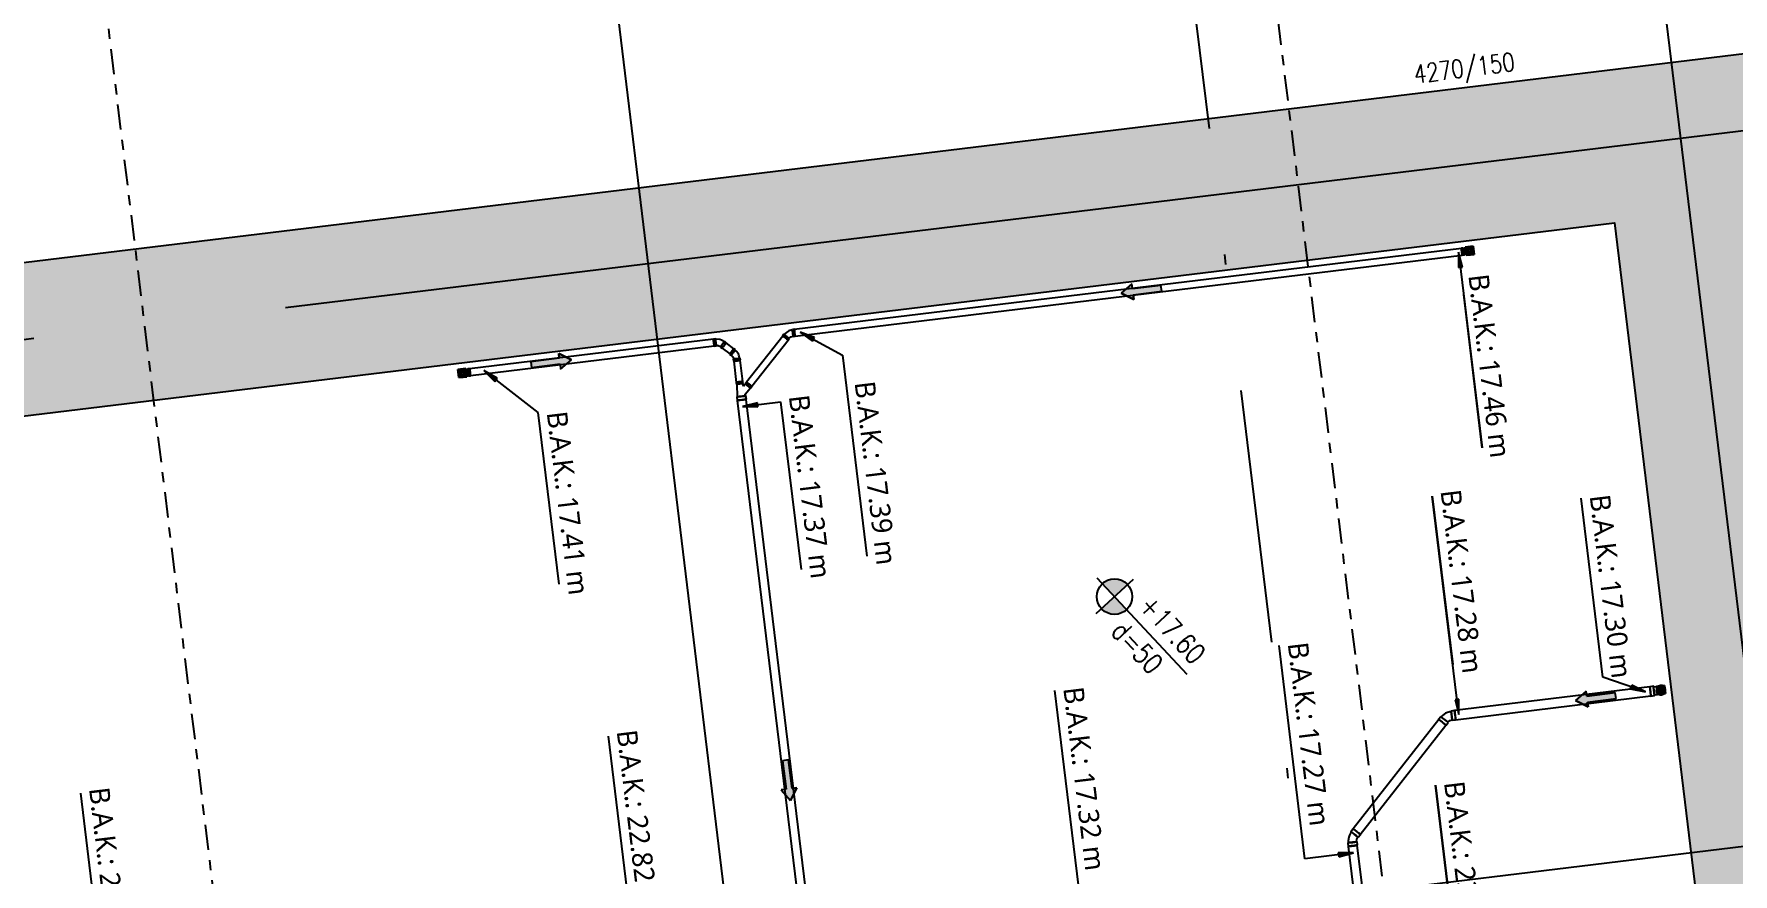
# Model space of a CAD drawing. Header units: millimetres. Extents: x 400382 to 401500, y 4543975 to 4544133.
# Drawn here: x 400460.25 to 400476.99, y 4544091.8 to 4544100.08 of the extents above; entities that cross this region are included whole.
import ezdxf
from ezdxf.enums import TextEntityAlignment as Align

# ---------------------------------------------------------------- set-up
doc = ezdxf.new("R2010")
doc.units = ezdxf.units.MM
for name, pattern in [('AKS', [3, 2.5, -0.25, 0, -0.25]), ('CENTER', [2, 1.25, -0.25, 0.25, -0.25]), ('CONTINU', [0]), ('DASHDOT2', [0.5, 0.25, -0.125, 0, -0.125])]:
    doc.linetypes.add(name, pattern=pattern)
for name, color, linetype in [('aks prota', 2, 'AKS'), ('kolon tarama prota', 252, 'Continuous'), ('lperde prota', 4, 'Continuous'), ('merdiven prota', 2, 'Continuous'), ('perde prota', 1, 'Continuous'), ('PRT-AL-TUNEL_EKSENI', 14, 'DASHDOT2'), ('skesit prota', 7, 'Continuous'), ('st-s_level (kot)', 6, 'Continuous'), ('st-s_levelmark (kot işareti)', 4, 'Continuous'), ('TARAMA', 8, 'Continuous')]:
    doc.layers.add(name, color=color, linetype=linetype)
doc.styles.add('OLCU', font='romanstw.shx')
doc.styles.add('Segoe UI Light_1', font='', dxfattribs={"height": 200})
doc.styles.add('tkolon', font='romanstw.shx')
doc.styles.get('Segoe UI Light_1').set_extended_font_data('Segoe UI Light')

# ---------------------------------------------------------------- blocks, each defined once
blk = doc.blocks.new('Flow Direction - Flow Direction _25mm_-1035271-_17_70 m  ARA KAT')
at = {"layer": 'TARAMA'}
blk.add_hatch(color=256, dxfattribs=at).paths.add_polyline_path([(0, 0), (-117, -78), (-117, -30), (-400, -30), (-400, 30), (-117, 30), (-117, 78)], flags=0)
for p, q in [((-117, 30), (-400, 30)), ((-400, 30), (-400, -30)), ((-117, 30), (-400, 30)), ((-400, 30), (-400, -30)), ((0, 0), (-117, 78)), ((-117, 78), (-117, 30)), ((-117, 78), (0, 0)), ((-117, 30), (-117, 78)), ((-117, -78), (0, 0)), ((-117, -78), (0, 0)), ((-400, -30), (-117, -30)), ((-117, -30), (-400, -30)), ((-117, -30), (-117, -78)), ((-117, -30), (-117, -78))]:
    blk.add_line(p, q, dxfattribs=at)
blk = doc.blocks.new('17.60 mekanik')
at = {"layer": 'kolon tarama prota'}
for points in [[(136192.6, 67128.9), (136203.5, 67118.5), (136205.9, 67121.7)], [(136635.3, 66968.5), (136621.2, 66963.2), (136623, 66959.7)], [(136526.5, 66818.7), (136515.5, 66829.1), (136513.2, 66825.9)], [(136555.6, 66650), (136545.2, 66639), (136548.4, 66636.7)], [(135808.4, 66600.2), (135823.3, 66603), (135822, 66606.8)], [(135823.5, 66508.6), (135833.9, 66519.6), (135830.7, 66521.9)], [(135623.9, 66346.2), (135639, 66346.6), (135638.4, 66350.5)]]:
    blk.add_hatch(color=256, dxfattribs=at).paths.add_polyline_path(points, flags=0)
for p, q in [((136198.1, 67143.3), (136193.4, 67136.9)), ((136193.4, 67136.9), (136198.1, 67143.3)), ((136195.7, 67139.5), (136196.2, 67139.2)), ((136196.2, 67139.2), (136195.7, 67139.5)), ((136195.7, 67139.5), (136195.7, 67139.5)), ((136196.2, 67139.2), (136196.2, 67139.2)), ((136196.7, 67140), (136196.3, 67140.3)), ((136196.3, 67140.3), (136196.7, 67140)), ((136196.3, 67140.3), (136196.3, 67140.3)), ((136196.7, 67140), (136196.7, 67140)), ((136197.7, 67139.3), (136197.3, 67139.6)), ((136197.3, 67139.6), (136197.7, 67139.3)), ((136197.3, 67139.6), (136197.3, 67139.6)), ((136197.7, 67139.3), (136197.7, 67139.3)), ((136204.6, 67138.6), (136198.1, 67143.3)), ((136198.1, 67143.3), (136204.6, 67138.6)), ((136198.1, 67143.3), (136198.1, 67143.3)), ((136198.8, 67138.5), (136198.3, 67138.9)), ((136198.3, 67138.9), (136198.8, 67138.5)), ((136198.3, 67138.9), (136198.3, 67138.9)), ((136199.3, 67139.1), (136199, 67138.6)), ((136199, 67138.6), (136199.3, 67139.1)), ((136199.3, 67139.1), (136199.3, 67139.1)), ((136200.1, 67140.1), (136199.7, 67139.6)), ((136199.7, 67139.6), (136200.1, 67140.1)), ((136199.7, 67139.6), (136199.7, 67139.6)), ((136200.1, 67140.1), (136200.1, 67140.1)), ((136200.8, 67141), (136200.5, 67140.6)), ((136200.5, 67140.6), (136200.8, 67141)), ((136200.5, 67140.6), (136200.5, 67140.6)), ((136200.5, 67139), (136200.9, 67139.5)), ((136200.9, 67139.5), (136200.5, 67139)), ((136200.5, 67139), (136200.5, 67139)), ((136200.8, 67141), (136200.8, 67141)), ((136200.9, 67139.5), (136200.9, 67139.5)), ((136201.3, 67140), (136201.6, 67140.5)), ((136201.6, 67140.5), (136201.3, 67140)), ((136201.3, 67140), (136201.3, 67140)), ((136201.6, 67140.5), (136201.6, 67140.5)), ((136191.8, 67133.4), (135802.5, 66597.7)), ((135807.9, 66593.8), (136197.1, 67129.5)), ((136192.8, 67135), (136191.7, 67133.5)), ((136192.6, 67128.9), (136203.5, 67118.5)), ((136205.9, 67121.7), (136192.6, 67128.9)), ((136192.6, 67128.9), (136349.6, 67014.8)), ((136193.4, 67136.9), (136199.9, 67132.2)), ((136199.9, 67132.2), (136193.4, 67136.9)), ((136193.4, 67136.9), (136193.4, 67136.9)), ((136196.7, 67135.5), (136196.4, 67135.1)), ((136196.4, 67135.1), (136196.7, 67135.5)), ((136196.4, 67135.1), (136196.4, 67135.1)), ((136196.7, 67138.8), (136197.1, 67138.5)), ((136197.1, 67138.5), (136196.7, 67138.8)), ((136196.7, 67138.8), (136196.7, 67138.8)), ((136196.7, 67135.5), (136196.7, 67135.5)), ((136197.1, 67138.5), (136197.1, 67138.5)), ((136197.5, 67136.5), (136197.1, 67136)), ((136197.1, 67136), (136197.5, 67136.5)), ((136197.1, 67136), (136197.1, 67136)), ((136197.2, 67134.5), (136197.6, 67134.9)), ((136197.6, 67134.9), (136197.2, 67134.5)), ((136197.2, 67134.5), (136197.2, 67134.5)), ((136197.2, 67129.4), (136198.3, 67131)), ((136197.5, 67136.5), (136197.5, 67136.5)), ((136197.6, 67134.9), (136197.6, 67134.9)), ((136197.7, 67138.1), (136198.2, 67137.7)), ((136198.2, 67137.7), (136197.7, 67138.1)), ((136197.7, 67138.1), (136197.7, 67138.1)), ((136198.2, 67137.5), (136197.9, 67137.1)), ((136197.9, 67137.1), (136198.2, 67137.5)), ((136197.9, 67137.1), (136197.9, 67137.1)), ((136198, 67135.5), (136198.3, 67135.9)), ((136198.3, 67135.9), (136198, 67135.5)), ((136198, 67135.5), (136198, 67135.5)), ((136198.2, 67137.7), (136198.2, 67137.7)), ((136198.2, 67137.5), (136198.2, 67137.5)), ((136198.3, 67135.9), (136198.3, 67135.9)), ((136198.7, 67136.5), (136199, 67137)), ((136199, 67137), (136198.7, 67136.5)), ((136198.7, 67136.5), (136198.7, 67136.5)), ((136198.8, 67138.5), (136198.8, 67138.5)), ((136199, 67138.6), (136199, 67138.6)), ((136199, 67137), (136199, 67137)), ((136199.2, 67137), (136199.7, 67136.6)), ((136199.7, 67136.6), (136199.2, 67137)), ((136199.2, 67137), (136199.2, 67137)), ((136199.7, 67136.6), (136199.7, 67136.6)), ((136199.8, 67138), (136200.1, 67138.5)), ((136200.1, 67138.5), (136199.8, 67138)), ((136199.8, 67138), (136199.8, 67138)), ((136200.3, 67137.4), (136199.8, 67137.8)), ((136199.8, 67137.8), (136200.3, 67137.4)), ((136199.8, 67137.8), (136199.8, 67137.8)), ((136199.9, 67132.2), (136204.6, 67138.6)), ((136204.6, 67138.6), (136199.9, 67132.2)), ((136199.9, 67132.2), (136199.9, 67132.2)), ((136200.1, 67138.5), (136200.1, 67138.5)), ((136200.3, 67137.4), (136200.3, 67137.4)), ((136200.3, 67136.2), (136200.7, 67135.9)), ((136200.7, 67135.9), (136200.3, 67136.2)), ((136200.3, 67136.2), (136200.3, 67136.2)), ((136200.7, 67135.9), (136200.7, 67135.9)), ((136201.3, 67136.7), (136200.9, 67137)), ((136200.9, 67137), (136201.3, 67136.7)), ((136200.9, 67137), (136200.9, 67137)), ((136201.3, 67136.7), (136201.3, 67136.7)), ((136201.3, 67135.5), (136201.7, 67135.2)), ((136201.7, 67135.2), (136201.3, 67135.5)), ((136201.3, 67135.5), (136201.3, 67135.5)), ((136201.7, 67135.2), (136201.7, 67135.2)), ((136202.3, 67136), (136201.9, 67136.3)), ((136201.9, 67136.3), (136202.3, 67136)), ((136201.9, 67136.3), (136201.9, 67136.3)), ((136202.3, 67136), (136202.3, 67136)), ((136204.6, 67138.6), (136204.6, 67138.6)), ((136203.5, 67118.5), (136205.9, 67121.7)), ((136349.6, 67014.8), (136226.6, 67104.1)), ((136596.2, 66947.7), (136452.3, 67052.2)), ((136634.6, 66975.2), (136520.7, 66818.3)), ((136636.6, 66978.1), (136634.6, 66975.2)), ((136643.6, 66986.6), (136638.8, 66980.1)), ((136638.8, 66980.1), (136643.6, 66986.6)), ((136638.8, 66980.1), (136645.3, 66975.4)), ((136645.3, 66975.4), (136638.8, 66980.1)), ((136638.8, 66980.1), (136638.8, 66980.1)), ((136641.1, 66982.8), (136641.6, 66982.5)), ((136641.6, 66982.5), (136641.1, 66982.8)), ((136641.1, 66982.8), (136641.1, 66982.8)), ((136641.6, 66982.5), (136641.6, 66982.5)), ((136642.2, 66983.3), (136641.7, 66983.6)), ((136641.7, 66983.6), (136642.2, 66983.3)), ((136641.7, 66983.6), (136641.7, 66983.6)), ((136642.2, 66978.8), (136641.9, 66978.3)), ((136641.9, 66978.3), (136642.2, 66978.8)), ((136641.9, 66978.3), (136641.9, 66978.3)), ((136642, 66969.8), (136644, 66972.7)), ((136642.1, 66982.1), (136642.6, 66981.7)), ((136642.6, 66981.7), (136642.1, 66982.1)), ((136642.1, 66982.1), (136642.1, 66982.1)), ((136642.2, 66983.3), (136642.2, 66983.3)), ((136642.2, 66978.8), (136642.2, 66978.8)), ((136642.6, 66981.7), (136642.6, 66981.7)), ((136642.9, 66979.7), (136642.6, 66979.3)), ((136642.6, 66979.3), (136642.9, 66979.7)), ((136642.6, 66979.3), (136642.6, 66979.3)), ((136643.2, 66982.6), (136642.7, 66982.9)), ((136642.7, 66982.9), (136643.2, 66982.6)), ((136642.7, 66982.9), (136642.7, 66982.9)), ((136642.7, 66977.7), (136643, 66978.2)), ((136643, 66978.2), (136642.7, 66977.7)), ((136642.7, 66977.7), (136642.7, 66977.7)), ((136642.9, 66979.7), (136642.9, 66979.7)), ((136643, 66978.2), (136643, 66978.2)), ((136643.1, 66981.3), (136643.6, 66981)), ((136643.6, 66981), (136643.1, 66981.3)), ((136643.1, 66981.3), (136643.1, 66981.3)), ((136643.2, 66982.6), (136643.2, 66982.6)), ((136643.7, 66980.8), (136643.3, 66980.3)), ((136643.3, 66980.3), (136643.7, 66980.8)), ((136643.3, 66980.3), (136643.3, 66980.3)), ((136643.4, 66978.7), (136643.7, 66979.2)), ((136643.7, 66979.2), (136643.4, 66978.7)), ((136643.4, 66978.7), (136643.4, 66978.7)), ((136650, 66981.9), (136643.6, 66986.6)), ((136643.6, 66986.6), (136650, 66981.9)), ((136643.6, 66986.6), (136643.6, 66986.6)), ((136643.6, 66981), (136643.6, 66981)), ((136644.2, 66981.8), (136643.7, 66982.1)), ((136643.7, 66982.1), (136644.2, 66981.8)), ((136643.7, 66982.1), (136643.7, 66982.1)), ((136643.7, 66980.8), (136643.7, 66980.8)), ((136643.7, 66979.2), (136643.7, 66979.2)), ((136644.1, 66979.7), (136644.5, 66980.2)), ((136644.5, 66980.2), (136644.1, 66979.7)), ((136644.1, 66979.7), (136644.1, 66979.7)), ((136644.2, 66981.8), (136644.2, 66981.8)), ((136644.8, 66982.3), (136644.4, 66981.8)), ((136644.4, 66981.8), (136644.8, 66982.3)), ((136644.4, 66981.8), (136644.4, 66981.8)), ((136644.5, 66980.2), (136644.5, 66980.2)), ((136644.6, 66980.2), (136645.1, 66979.9)), ((136645.1, 66979.9), (136644.6, 66980.2)), ((136644.6, 66980.2), (136644.6, 66980.2)), ((136644.8, 66982.3), (136644.8, 66982.3)), ((136645.1, 66979.9), (136645.1, 66979.9)), ((136645.5, 66983.3), (136645.2, 66982.9)), ((136645.2, 66982.9), (136645.5, 66983.3)), ((136645.2, 66982.9), (136645.2, 66982.9)), ((136645.2, 66981.2), (136645.6, 66981.7)), ((136645.6, 66981.7), (136645.2, 66981.2)), ((136645.2, 66981.2), (136645.2, 66981.2)), ((136645.7, 66980.7), (136645.2, 66981.1)), ((136645.2, 66981.1), (136645.7, 66980.7)), ((136645.2, 66981.1), (136645.2, 66981.1)), ((136645.3, 66975.4), (136650, 66981.9)), ((136650, 66981.9), (136645.3, 66975.4)), ((136645.3, 66975.4), (136645.3, 66975.4)), ((136645.5, 66983.3), (136645.5, 66983.3)), ((136645.6, 66981.7), (136645.6, 66981.7)), ((136645.7, 66980.7), (136645.7, 66980.7)), ((136645.7, 66979.5), (136646.2, 66979.2)), ((136646.2, 66979.2), (136645.7, 66979.5)), ((136645.7, 66979.5), (136645.7, 66979.5)), ((136646.2, 66984.3), (136645.9, 66983.9)), ((136645.9, 66983.9), (136646.2, 66984.3)), ((136645.9, 66983.9), (136645.9, 66983.9)), ((136646, 66982.3), (136646.3, 66982.7)), ((136646.3, 66982.7), (136646, 66982.3)), ((136646, 66982.3), (136646, 66982.3)), ((136646.2, 66984.3), (136646.2, 66984.3)), ((136646.2, 66979.2), (136646.2, 66979.2)), ((136646.3, 66982.7), (136646.3, 66982.7)), ((136646.7, 66980), (136646.3, 66980.3)), ((136646.3, 66980.3), (136646.7, 66980)), ((136646.3, 66980.3), (136646.3, 66980.3)), ((136646.7, 66983.3), (136647, 66983.7)), ((136647, 66983.7), (136646.7, 66983.3)), ((136646.7, 66983.3), (136646.7, 66983.3)), ((136646.7, 66980), (136646.7, 66980)), ((136646.7, 66978.8), (136647.1, 66978.4)), ((136647.1, 66978.4), (136646.7, 66978.8)), ((136646.7, 66978.8), (136646.7, 66978.8)), ((136647, 66983.7), (136647, 66983.7)), ((136647.1, 66978.4), (136647.1, 66978.4)), ((136647.7, 66979.2), (136647.3, 66979.6)), ((136647.3, 66979.6), (136647.7, 66979.2)), ((136647.3, 66979.6), (136647.3, 66979.6)), ((136647.7, 66979.2), (136647.7, 66979.2)), ((136650, 66981.9), (136650, 66981.9)), ((136528, 66813), (136641.9, 66969.9)), ((136635.3, 66968.5), (136596.2, 66947.7)), ((136635.3, 66968.5), (136621.2, 66963.2)), ((136621.2, 66963.2), (136623, 66959.7)), ((136623, 66959.7), (136635.3, 66968.5)), ((136351, 66946.2), (136486.2, 66848)), ((136526.5, 66818.7), (136351, 66946.2)), ((136515.5, 66829.1), (136513.2, 66825.9)), ((136513.2, 66825.9), (136526.5, 66818.7)), ((136526.5, 66818.7), (136515.5, 66829.1)), ((136515.9, 66804.4), (136516.4, 66800.9)), ((136520.6, 66818.4), (136518.6, 66815.5)), ((136525.5, 66802.4), (136524.9, 66805.8)), ((136526, 66810.2), (136528, 66813)), ((136516.5, 66801), (136537.9, 66665.8)), ((136546.8, 66667.2), (136525.4, 66802.4)), ((136561.7, 66754.5), (136701, 66653.3)), ((136748.7, 66618.6), (136561.7, 66754.5)), ((136527.2, 66610.9), (136356, 66735.3)), ((136925.9, 66386.5), (136552.5, 66657.8)), ((136555.6, 66650), (136527.2, 66610.9)), ((136555.6, 66650), (136545.2, 66639)), ((136545.2, 66639), (136548.4, 66636.7)), ((136547.3, 66650.5), (136920.6, 66379.3)), ((136548.4, 66636.7), (136555.6, 66650)), ((135808.4, 66600.2), (135853.4, 66615.2)), ((135822, 66606.8), (135808.4, 66600.2)), ((135823.3, 66603), (135822, 66606.8)), ((135853.4, 66615.2), (136014.8, 66497.9)), ((135799, 66586.8), (135799.3, 66584.9)), ((135802.4, 66597.7), (135801.3, 66596.2)), ((135806.1, 66586), (135805.8, 66587.9)), ((135806.8, 66592.2), (135808, 66593.7)), ((135808.4, 66600.2), (135823.3, 66603)), ((135799.5, 66584.9), (135808.5, 66527.8)), ((135815, 66528.8), (135806, 66586)), ((135766.5, 66539.7), (135764.6, 66539.4)), ((135775.9, 66541.1), (135766.5, 66539.6)), ((135777.7, 66541.5), (135775.9, 66541.2)), ((135788.7, 66538.1), (135787.1, 66539.2)), ((135805.6, 66525.6), (135788.6, 66538)), ((135823.5, 66508.6), (135845.7, 66539.2)), ((135845.7, 66539.2), (135980.4, 66441.4)), ((136257.7, 66529), (136237.9, 66543.3)), ((135755.3, 66532.8), (135613.1, 66337)), ((135618.4, 66333.1), (135760.7, 66528.9)), ((135756.4, 66534.4), (135755.2, 66532.8)), ((135760.8, 66528.8), (135761.9, 66530.3)), ((135761.6, 66530.6), (135763.1, 66532.1)), ((135765.7, 66532.6), (135767.6, 66532.9)), ((135767.5, 66533.1), (135776.9, 66534.6)), ((135776.9, 66534.4), (135778.8, 66534.7)), ((135781.2, 66535), (135783.3, 66534)), ((135783.1, 66533.7), (135784.6, 66532.6)), ((135784.7, 66532.7), (135801.8, 66520.3)), ((135801.7, 66520.2), (135803.2, 66519.1)), ((135803.5, 66519.4), (135812.9, 66511.2)), ((135807.3, 66524.6), (135805.7, 66525.7)), ((135809.6, 66522.7), (135807, 66524.3)), ((135808.4, 66527.8), (135808.7, 66525.9)), ((135809.1, 66525.9), (135809.6, 66522.7)), ((135816.4, 66518.7), (135815.1, 66526.9)), ((135815.5, 66527), (135815.2, 66528.8)), ((135830.7, 66521.9), (135823.5, 66508.6)), ((135823.5, 66508.6), (135833.9, 66519.6)), ((135833.9, 66519.6), (135830.7, 66521.9)), ((136449.2, 66389.8), (136257.7, 66529)), ((135812.6, 66510.8), (135815.5, 66508.8)), ((135815.5, 66508.8), (136294.4, 66160.9)), ((135817.7, 66517.8), (135816.4, 66518.7)), ((135816.5, 66516.1), (135816.5, 66516.1)), ((135816.8, 66516.1), (135816.7, 66516.4)), ((135820.9, 66516.2), (135818, 66518.2)), ((136299.7, 66168.2), (135820.8, 66516.1)), ((135623.9, 66346.2), (135690.5, 66356.8)), ((135690.5, 66356.8), (135828.2, 66256.8)), ((135613, 66337.1), (135611.9, 66335.5)), ((135638.4, 66350.5), (135623.9, 66346.2)), ((135623.9, 66346.2), (135639, 66346.6)), ((135639, 66346.6), (135638.4, 66350.5)), ((135610.3, 66334.3), (135605.6, 66327.9)), ((135605.6, 66327.9), (135610.3, 66334.3)), ((135605.6, 66327.9), (135612.1, 66323.2)), ((135612.1, 66323.2), (135605.6, 66327.9)), ((135605.6, 66327.9), (135605.6, 66327.9)), ((135607.9, 66330.5), (135608.4, 66330.2)), ((135608.4, 66330.2), (135607.9, 66330.5)), ((135607.9, 66330.5), (135607.9, 66330.5)), ((135608.4, 66330.2), (135608.4, 66330.2)), ((135608.9, 66331), (135608.5, 66331.3)), ((135608.5, 66331.3), (135608.9, 66331)), ((135608.5, 66331.3), (135608.5, 66331.3)), ((135608.9, 66326.5), (135608.6, 66326.1)), ((135608.6, 66326.1), (135608.9, 66326.5)), ((135608.6, 66326.1), (135608.6, 66326.1)), ((135608.9, 66331), (135608.9, 66331)), ((135608.9, 66329.8), (135609.3, 66329.5)), ((135609.3, 66329.5), (135608.9, 66329.8)), ((135608.9, 66329.8), (135608.9, 66329.8)), ((135608.9, 66326.5), (135608.9, 66326.5)), ((135609.3, 66329.5), (135609.3, 66329.5)), ((135609.7, 66327.5), (135609.3, 66327)), ((135609.3, 66327), (135609.7, 66327.5)), ((135609.3, 66327), (135609.3, 66327)), ((135609.4, 66325.5), (135609.8, 66325.9)), ((135609.8, 66325.9), (135609.4, 66325.5)), ((135609.4, 66325.5), (135609.4, 66325.5)), ((135609.9, 66330.3), (135609.5, 66330.6)), ((135609.5, 66330.6), (135609.9, 66330.3)), ((135609.5, 66330.6), (135609.5, 66330.6)), ((135609.7, 66327.5), (135609.7, 66327.5)), ((135609.8, 66325.9), (135609.8, 66325.9)), ((135609.9, 66330.3), (135609.9, 66330.3)), ((135609.9, 66329.1), (135610.4, 66328.7)), ((135610.4, 66328.7), (135609.9, 66329.1)), ((135609.9, 66329.1), (135609.9, 66329.1)), ((135610.4, 66328.5), (135610.1, 66328)), ((135610.1, 66328), (135610.4, 66328.5)), ((135610.1, 66328), (135610.1, 66328)), ((135610.2, 66326.4), (135610.5, 66326.9)), ((135610.5, 66326.9), (135610.2, 66326.4)), ((135610.2, 66326.4), (135610.2, 66326.4)), ((135616.8, 66329.6), (135610.3, 66334.3)), ((135610.3, 66334.3), (135616.8, 66329.6)), ((135610.3, 66334.3), (135610.3, 66334.3)), ((135610.4, 66328.7), (135610.4, 66328.7)), ((135610.4, 66328.5), (135610.4, 66328.5)), ((135611, 66329.5), (135610.5, 66329.9)), ((135610.5, 66329.9), (135611, 66329.5)), ((135610.5, 66329.9), (135610.5, 66329.9)), ((135610.5, 66326.9), (135610.5, 66326.9)), ((135610.9, 66327.5), (135611.2, 66328)), ((135611.2, 66328), (135610.9, 66327.5)), ((135610.9, 66327.5), (135610.9, 66327.5)), ((135611, 66329.5), (135611, 66329.5)), ((135611.5, 66330), (135611.2, 66329.5)), ((135611.2, 66329.5), (135611.5, 66330)), ((135611.2, 66329.5), (135611.2, 66329.5)), ((135611.2, 66328), (135611.2, 66328)), ((135611.4, 66328), (135611.9, 66327.6)), ((135611.9, 66327.6), (135611.4, 66328)), ((135611.4, 66328), (135611.4, 66328)), ((135611.5, 66330), (135611.5, 66330)), ((135612.3, 66331.1), (135611.9, 66330.6)), ((135611.9, 66330.6), (135612.3, 66331.1)), ((135611.9, 66330.6), (135611.9, 66330.6)), ((135611.9, 66327.6), (135611.9, 66327.6)), ((135612, 66329), (135612.3, 66329.5)), ((135612.3, 66329.5), (135612, 66329)), ((135612, 66329), (135612, 66329)), ((135612.5, 66328.4), (135612, 66328.8)), ((135612, 66328.8), (135612.5, 66328.4)), ((135612, 66328.8), (135612, 66328.8)), ((135612.1, 66323.2), (135616.8, 66329.6)), ((135616.8, 66329.6), (135612.1, 66323.2)), ((135612.1, 66323.2), (135612.1, 66323.2)), ((135612.3, 66331.1), (135612.3, 66331.1)), ((135612.3, 66329.5), (135612.3, 66329.5)), ((135612.5, 66328.4), (135612.5, 66328.4)), ((135612.5, 66327.2), (135612.9, 66326.9)), ((135612.9, 66326.9), (135612.5, 66327.2)), ((135612.5, 66327.2), (135612.5, 66327.2)), ((135613, 66332), (135612.7, 66331.6)), ((135612.7, 66331.6), (135613, 66332)), ((135612.7, 66331.6), (135612.7, 66331.6)), ((135612.7, 66330), (135613.1, 66330.5)), ((135613.1, 66330.5), (135612.7, 66330)), ((135612.7, 66330), (135612.7, 66330)), ((135612.9, 66326.9), (135612.9, 66326.9)), ((135613, 66332), (135613, 66332)), ((135613.1, 66330.5), (135613.1, 66330.5)), ((135613.5, 66327.7), (135613.1, 66328)), ((135613.1, 66328), (135613.5, 66327.7)), ((135613.1, 66328), (135613.1, 66328)), ((135613.5, 66331), (135613.8, 66331.4)), ((135613.8, 66331.4), (135613.5, 66331)), ((135613.5, 66331), (135613.5, 66331)), ((135613.5, 66327.7), (135613.5, 66327.7)), ((135613.5, 66326.5), (135613.9, 66326.2)), ((135613.9, 66326.2), (135613.5, 66326.5)), ((135613.5, 66326.5), (135613.5, 66326.5)), ((135613.8, 66331.4), (135613.8, 66331.4)), ((135613.9, 66326.2), (135613.9, 66326.2)), ((135614.5, 66327), (135614.1, 66327.3)), ((135614.1, 66327.3), (135614.5, 66327)), ((135614.1, 66327.3), (135614.1, 66327.3)), ((135614.5, 66327), (135614.5, 66327)), ((135616.8, 66329.6), (135616.8, 66329.6)), ((135617.4, 66331.5), (135618.6, 66333)), ((136150.3, 66060.6), (135971.2, 66190.7)), ((135824.2, 65651), (135658.3, 65771.5))]:
    blk.add_line(p, q, dxfattribs=at)
at = {"layer": 'kolon tarama prota', "extrusion": (-4.71549e-05, -2.88966e-05, 1)}
for p, q in [((136537.9, 66665.8, 0.4), (136538.5, 66662.3, 0.4)), ((136547.5, 66663.8, 0.4), (136547, 66667.2, 0.4)), ((136552.7, 66657.9, 0.4), (136549.8, 66660, 0.4)), ((136544.5, 66652.6, 0.4), (136547.3, 66650.5, 0.4))]:
    blk.add_line(p, q, dxfattribs=at)
at = {"layer": 'kolon tarama prota', "flags": 128}
for points in [[(136193.1, 67134.8), (136194.5, 67136.6), (136195.6, 67138.2), (136196.3, 67139.2), (136196.6, 67139.5)], [(136197.2, 67135.3), (136196.2, 67136.6), (136196, 67138.3), (136196.6, 67139.5)], [(136196.6, 67139.5), (136197.9, 67140.6), (136199.6, 67140.7), (136200.8, 67140.2)], [(136200.8, 67140.2), (136201.8, 67138.9), (136202, 67137.2), (136201.4, 67136)], [(136201.4, 67136), (136200.1, 67135), (136198.5, 67134.8), (136197.2, 67135.3)], [(136201.4, 67136), (136201.2, 67135.6), (136200.4, 67134.5), (136199.2, 67132.9), (136198, 67131.2)], [(136637, 66977.8), (136638.5, 66979.8), (136639.8, 66981.6), (136640.7, 66982.8), (136641.1, 66983.4), (136641.1, 66983.4)], [(136642, 66977.7), (136640.8, 66979.2), (136640.3, 66981.1), (136640.8, 66983), (136641.1, 66983.4)], [(136641.1, 66983.4), (136642.6, 66984.7), (136644.5, 66985.1), (136646.4, 66984.6), (136646.8, 66984.3)], [(136647.8, 66978.6), (136646.3, 66977.3), (136644.3, 66976.9), (136642.5, 66977.4), (136642, 66977.7)], [(136647.8, 66978.6), (136647.5, 66978.2), (136646.7, 66977.1), (136645.5, 66975.5), (136644, 66973.5), (136643.6, 66973)], [(136646.8, 66984.3), (136648.1, 66982.8), (136648.5, 66980.9), (136648, 66979), (136647.8, 66978.6)], [(136516.6, 66810.1), (136516.2, 66806.4), (136516.4, 66804.5)], [(136518.9, 66815.3), (136517.2, 66812), (136516.6, 66810.1)], [(136524.4, 66805.8), (136524.5, 66808.2), (136524.5, 66808.2)], [(136524.5, 66808.2), (136525.6, 66810.4), (136525.6, 66810.4)], [(135799.6, 66591.6), (135799.3, 66588.2), (135799.4, 66586.9)], [(135801.6, 66595.9), (135800, 66592.9), (135799.6, 66591.6)], [(135805.4, 66587.8), (135805.5, 66590.2), (135805.5, 66590.2)], [(135805.5, 66590.2), (135806.5, 66592.4), (135806.5, 66592.4)], [(135759.8, 66537.1), (135757.2, 66534.8), (135756.7, 66534.1)], [(135764.7, 66539), (135761.4, 66538), (135759.8, 66537.1)], [(135782.7, 66540.9), (135779.3, 66541.2), (135777.8, 66541.1)], [(135786.9, 66538.9), (135783.9, 66540.5), (135782.7, 66540.9)], [(135763.1, 66532.1), (135765.4, 66533), (135765.6, 66533.1)], [(135778.7, 66535.1), (135781.2, 66535), (135781.2, 66535)], [(135608.8, 66330.5), (135609, 66330.9), (135609.8, 66332), (135611, 66333.6), (135612.2, 66335.3)], [(135609.4, 66326.3), (135608.4, 66327.6), (135608.2, 66329.3), (135608.8, 66330.5)], [(135608.8, 66330.5), (135610.1, 66331.6), (135611.7, 66331.7), (135613, 66331.2)], [(135613.6, 66327), (135612.3, 66325.9), (135610.7, 66325.8), (135609.4, 66326.3)], [(135613, 66331.2), (135614, 66329.9), (135614.2, 66328.2), (135613.6, 66327)], [(135617.1, 66331.7), (135615.7, 66329.9), (135614.6, 66328.3), (135613.9, 66327.3), (135613.6, 66327)]]:
    blk.add_lwpolyline(points, dxfattribs=at)
at = {"layer": 'kolon tarama prota', "extrusion": (-4.71549e-05, -2.88966e-05, 1), "elevation": -8, "flags": 128}
for points in [[(136538.9, 66662.4), (136540, 66658.9), (136540.9, 66657.1)], [(136540.9, 66657.1), (136543.3, 66654.2), (136544.7, 66653)], [(136547.9, 66661.4), (136547, 66663.7), (136547, 66663.7)], [(136549.6, 66659.6), (136547.9, 66661.4), (136547.9, 66661.4)]]:
    blk.add_lwpolyline(points, dxfattribs=at)
at = {"layer": 'kolon tarama prota'}
for centre, radius, start, end in [((136199, 67137.8), 4, 144, 324), ((136199, 67137.8), 4, 144, 324), ((136199, 67137.8), 3.73, 151.6967, 226.3033), ((136199, 67137.8), 3.73, 151.6967, 226.3033), ((136199, 67137.8), 3.43, 54, 234), ((136199, 67137.8), 3.43, 54, 234), ((136199, 67137.8), 3.3, 144, 324), ((136199, 67137.8), 4, 324, 144), ((136199, 67137.8), 4, 324, 144), ((136199, 67137.8), 3.2, 152.9893, 225.0107), ((136199, 67137.8), 3.2, 152.9893, 225.0107), ((136199, 67137.8), 3.02, 54, 234), ((136199, 67137.8), 3, 144, 324), ((136199, 67137.8), 3, 144, 324), ((136199, 67137.8), 3.73, 61.6967, 136.3033), ((136199, 67137.8), 3.73, 61.6967, 136.3033), ((136199, 67137.8), 3.3, 324, 144), ((136199, 67137.8), 2.5, 144, 324), ((136199, 67137.8), 2.5, 144, 324), ((136199, 67137.8), 3, 324, 144), ((136199, 67137.8), 3, 324, 144), ((136199, 67137.8), 3.2, 62.9893, 135.0107), ((136199, 67137.8), 3.2, 62.9893, 135.0107), ((136199, 67137.8), 3.43, 234, 54), ((136199, 67137.8), 3.43, 234, 54), ((136199, 67137.8), 2.5, 324, 144), ((136199, 67137.8), 2.5, 324, 144), ((136199, 67137.8), 3.02, 234, 54), ((136199, 67137.8), 2.53, 65.3831, 132.6169), ((136199, 67137.8), 2.53, 65.3831, 132.6169), ((136199, 67137.8), 2, 68.4775, 129.5225), ((136199, 67137.8), 2, 68.4775, 129.5225), ((136199, 67137.8), 1.33, 76.0243, 121.9757), ((136199, 67137.8), 1.33, 76.0243, 121.9757), ((136200, 67139.1), 1.65, 234, 54), ((136199, 67137.8), 2, 338.4775, 39.5225), ((136199, 67137.8), 2, 338.4775, 39.5225), ((136199, 67137.8), 2.53, 335.3831, 42.6169), ((136199, 67137.8), 2.53, 335.3831, 42.6169), ((136199, 67137.8), 3.2, 332.9893, 45.0107), ((136199, 67137.8), 3.2, 332.9893, 45.0107), ((136199, 67137.8), 3.73, 331.6967, 46.3033), ((136199, 67137.8), 3.73, 331.6967, 46.3033), ((136198, 67136.4), 1.65, 54, 234), ((136199, 67137.8), 2.53, 155.3831, 222.6169), ((136199, 67137.8), 2.53, 155.3831, 222.6169), ((136199, 67137.8), 2, 158.4775, 219.5225), ((136199, 67137.8), 2, 158.4775, 219.5225), ((136199, 67137.8), 3.73, 241.6967, 316.3033), ((136199, 67137.8), 3.73, 241.6967, 316.3033), ((136199, 67137.8), 3.2, 242.9893, 315.0107), ((136199, 67137.8), 3.2, 242.9893, 315.0107), ((136199, 67137.8), 1.33, 166.0243, 211.9757), ((136199, 67137.8), 1.33, 166.0243, 211.9757), ((136199, 67137.8), 2.53, 245.3831, 312.6169), ((136199, 67137.8), 2.53, 245.3831, 312.6169), ((136199, 67137.8), 0.8, 182.6822, 195.3178), ((136199, 67137.8), 0.8, 182.6822, 195.3178), ((136199, 67137.8), 2, 248.4775, 309.5225), ((136199, 67137.8), 2, 248.4775, 309.5225), ((136199, 67137.8), 1.33, 256.0243, 301.9757), ((136199, 67137.8), 1.33, 256.0243, 301.9757), ((136199, 67137.8), 0.8, 92.6822, 105.3178), ((136199, 67137.8), 0.8, 92.6822, 105.3178), ((136199, 67137.8), 0.8, 272.6822, 285.3178), ((136199, 67137.8), 0.8, 272.6822, 285.3178), ((136199, 67137.8), 0.8, 2.6822, 15.3178), ((136199, 67137.8), 0.8, 2.6822, 15.3178), ((136199, 67137.8), 1.33, 346.0243, 31.9757), ((136199, 67137.8), 1.33, 346.0243, 31.9757), ((136644.4, 66981), 4.58, 54, 234), ((136644.4, 66981), 4.58, 54, 234), ((136644.4, 66981), 4.58, 54, 234), ((136644.4, 66981), 4.58, 54, 234), ((136644.4, 66981), 4.5, 144, 324), ((136644.4, 66981), 4.1, 54, 234), ((136644.4, 66981), 4.1, 54, 234), ((136644.4, 66981), 4, 144, 324), ((136644.4, 66981), 4, 144, 324), ((136644.4, 66981), 3.73, 151.6967, 226.3033), ((136644.4, 66981), 3.73, 151.6967, 226.3033), ((136644.4, 66981), 4.5, 324, 144), ((136643.1, 66979.2), 2.25, 54, 234), ((136644.4, 66981), 3.43, 144, 324), ((136644.4, 66981), 3.43, 144, 324), ((136644.4, 66981), 4, 324, 144), ((136644.4, 66981), 4, 324, 144), ((136644.4, 66981), 3.2, 152.9893, 225.0107), ((136644.4, 66981), 3.2, 152.9893, 225.0107), ((136644.4, 66981), 3.02, 54, 234), ((136644.4, 66981), 3, 144, 324), ((136644.4, 66981), 3, 144, 324), ((136644.4, 66981), 3.73, 61.6967, 136.3033), ((136644.4, 66981), 3.73, 61.6967, 136.3033), ((136644.4, 66981), 4.58, 234, 54), ((136644.4, 66981), 4.58, 234, 54), ((136644.4, 66981), 4.58, 234, 54), ((136644.4, 66981), 4.58, 234, 54), ((136644.4, 66981), 3.43, 324, 144), ((136644.4, 66981), 3.43, 324, 144), ((136644.4, 66981), 2.5, 144, 324), ((136644.4, 66981), 2.5, 144, 324), ((136644.4, 66981), 2.53, 155.3831, 222.6169), ((136644.4, 66981), 2.53, 155.3831, 222.6169), ((136644.4, 66981), 4.1, 234, 54), ((136644.4, 66981), 4.1, 234, 54), ((136644.4, 66981), 3, 324, 144), ((136644.4, 66981), 3, 324, 144), ((136644.4, 66981), 3.2, 62.9893, 135.0107), ((136644.4, 66981), 3.2, 62.9893, 135.0107), ((136644.4, 66981), 2.5, 324, 144), ((136644.4, 66981), 2.5, 324, 144), ((136644.4, 66981), 2, 158.4775, 219.5225), ((136644.4, 66981), 2, 158.4775, 219.5225), ((136644.4, 66981), 2.53, 65.3831, 132.6169), ((136644.4, 66981), 2.53, 65.3831, 132.6169), ((136644.4, 66981), 3.02, 234, 54), ((136644.4, 66981), 3.73, 241.6967, 316.3033), ((136644.4, 66981), 3.73, 241.6967, 316.3033), ((136644.4, 66981), 3.2, 242.9893, 315.0107), ((136644.4, 66981), 3.2, 242.9893, 315.0107), ((136644.4, 66981), 1.33, 166.0243, 211.9757), ((136644.4, 66981), 1.33, 166.0243, 211.9757), ((136644.4, 66981), 2, 68.4775, 129.5225), ((136644.4, 66981), 2, 68.4775, 129.5225), ((136644.4, 66981), 2.53, 245.3831, 312.6169), ((136644.4, 66981), 2.53, 245.3831, 312.6169), ((136644.4, 66981), 0.8, 182.6822, 195.3178), ((136644.4, 66981), 0.8, 182.6822, 195.3178), ((136644.4, 66981), 1.33, 76.0243, 121.9757), ((136644.4, 66981), 1.33, 76.0243, 121.9757), ((136644.4, 66981), 2, 248.4775, 309.5225), ((136644.4, 66981), 2, 248.4775, 309.5225), ((136644.4, 66981), 1.33, 256.0243, 301.9757), ((136644.4, 66981), 1.33, 256.0243, 301.9757), ((136644.4, 66981), 0.8, 92.6822, 105.3178), ((136644.4, 66981), 0.8, 92.6822, 105.3178), ((136645.8, 66982.8), 2.25, 234, 54), ((136644.4, 66981), 0.8, 272.6822, 285.3178), ((136644.4, 66981), 0.8, 272.6822, 285.3178), ((136644.4, 66981), 0.8, 2.6822, 15.3178), ((136644.4, 66981), 0.8, 2.6822, 15.3178), ((136644.4, 66981), 1.33, 346.0243, 31.9757), ((136644.4, 66981), 1.33, 346.0243, 31.9757), ((136644.4, 66981), 2, 338.4775, 39.5225), ((136644.4, 66981), 2, 338.4775, 39.5225), ((136644.4, 66981), 2.53, 335.3831, 42.6169), ((136644.4, 66981), 2.53, 335.3831, 42.6169), ((136644.4, 66981), 3.2, 332.9893, 45.0107), ((136644.4, 66981), 3.2, 332.9893, 45.0107), ((136644.4, 66981), 3.73, 331.6967, 46.3033), ((136644.4, 66981), 3.73, 331.6967, 46.3033), ((135611.2, 66328.7), 4, 144, 324), ((135611.2, 66328.7), 4, 144, 324), ((135611.2, 66328.7), 3.73, 151.6967, 226.3033), ((135611.2, 66328.7), 3.73, 151.6967, 226.3033), ((135611.2, 66328.7), 3.43, 54, 234), ((135611.2, 66328.7), 3.43, 54, 234), ((135611.2, 66328.7), 3.3, 144, 324), ((135611.2, 66328.7), 4, 324, 144), ((135611.2, 66328.7), 4, 324, 144), ((135611.2, 66328.7), 3.2, 152.9893, 225.0107), ((135611.2, 66328.7), 3.2, 152.9893, 225.0107), ((135611.2, 66328.7), 3.02, 54, 234), ((135611.2, 66328.7), 3, 144, 324), ((135611.2, 66328.7), 3, 144, 324), ((135611.2, 66328.7), 3.73, 61.6967, 136.3033), ((135611.2, 66328.7), 3.73, 61.6967, 136.3033), ((135611.2, 66328.7), 3.3, 324, 144), ((135610.2, 66327.4), 1.65, 54, 234), ((135611.2, 66328.7), 2.5, 144, 324), ((135611.2, 66328.7), 2.5, 144, 324), ((135611.2, 66328.7), 2.53, 155.3831, 222.6169), ((135611.2, 66328.7), 2.53, 155.3831, 222.6169), ((135611.2, 66328.7), 3, 324, 144), ((135611.2, 66328.7), 3, 324, 144), ((135611.2, 66328.7), 3.2, 62.9893, 135.0107), ((135611.2, 66328.7), 3.2, 62.9893, 135.0107), ((135611.2, 66328.7), 3.43, 234, 54), ((135611.2, 66328.7), 3.43, 234, 54), ((135611.2, 66328.7), 2.5, 324, 144), ((135611.2, 66328.7), 2.5, 324, 144), ((135611.2, 66328.7), 2, 158.4775, 219.5225), ((135611.2, 66328.7), 2, 158.4775, 219.5225), ((135611.2, 66328.7), 3.02, 234, 54), ((135611.2, 66328.7), 3.73, 241.6967, 316.3033), ((135611.2, 66328.7), 3.73, 241.6967, 316.3033), ((135611.2, 66328.7), 2.53, 65.3831, 132.6169), ((135611.2, 66328.7), 2.53, 65.3831, 132.6169), ((135611.2, 66328.7), 3.2, 242.9893, 315.0107), ((135611.2, 66328.7), 3.2, 242.9893, 315.0107), ((135611.2, 66328.7), 2, 68.4775, 129.5225), ((135611.2, 66328.7), 2, 68.4775, 129.5225), ((135611.2, 66328.7), 1.33, 166.0243, 211.9757), ((135611.2, 66328.7), 1.33, 166.0243, 211.9757), ((135611.2, 66328.7), 2.53, 245.3831, 312.6169), ((135611.2, 66328.7), 2.53, 245.3831, 312.6169), ((135611.2, 66328.7), 0.8, 182.6822, 195.3178), ((135611.2, 66328.7), 0.8, 182.6822, 195.3178), ((135611.2, 66328.7), 1.33, 76.0243, 121.9757), ((135611.2, 66328.7), 1.33, 76.0243, 121.9757), ((135611.2, 66328.7), 2, 248.4775, 309.5225), ((135611.2, 66328.7), 2, 248.4775, 309.5225), ((135611.2, 66328.7), 1.33, 256.0243, 301.9757), ((135611.2, 66328.7), 1.33, 256.0243, 301.9757), ((135611.2, 66328.7), 0.8, 92.6822, 105.3178), ((135611.2, 66328.7), 0.8, 92.6822, 105.3178), ((135612.2, 66330.1), 1.65, 234, 54), ((135611.2, 66328.7), 0.8, 272.6822, 285.3178), ((135611.2, 66328.7), 0.8, 272.6822, 285.3178), ((135611.2, 66328.7), 0.8, 2.6822, 15.3178), ((135611.2, 66328.7), 0.8, 2.6822, 15.3178), ((135611.2, 66328.7), 1.33, 346.0243, 31.9757), ((135611.2, 66328.7), 1.33, 346.0243, 31.9757), ((135611.2, 66328.7), 2, 338.4775, 39.5225), ((135611.2, 66328.7), 2, 338.4775, 39.5225), ((135611.2, 66328.7), 2.53, 335.3831, 42.6169), ((135611.2, 66328.7), 2.53, 335.3831, 42.6169), ((135611.2, 66328.7), 3.2, 332.9893, 45.0107), ((135611.2, 66328.7), 3.2, 332.9893, 45.0107), ((135611.2, 66328.7), 3.73, 331.6967, 46.3033), ((135611.2, 66328.7), 3.73, 331.6967, 46.3033)]:
    blk.add_arc(centre, radius, start, end, dxfattribs=at)
for centre, major_axis, ratio, start_param, end_param in [((136194.4, 67131.5), (-2.78, 2.02), 0.01, 4.712389, 7.853982), ((136194.4, 67131.5), (2.67, -1.94), 0.01, 3.141593, 4.712389), ((136194.4, 67131.5), (-2.67, 1.94), 0.01, 4.712389, 6.283185), ((136195.6, 67133), (-2.78, 2.02), 0.01, 4.712389, 7.853982), ((136195.6, 67133), (-2.44, 1.77), 0.01, 4.712389, 7.853982), ((136194.4, 67131.5), (-2.78, 2.02), 0.01, 1.570796, 4.712389), ((136194.4, 67131.5), (2.67, -1.94), 0.01, 4.712389, 6.283185), ((136194.4, 67131.5), (-2.67, 1.94), 0.01, 3.141593, 4.712389), ((136195.6, 67133), (2.44, -1.77), 0.01, 4.712389, 7.853982), ((136195.6, 67133), (2.78, -2.02), 0.01, 4.712389, 7.853982), ((136638.3, 66972.5), (3.64, -2.65), 0.01, 1.570796, 3.141593), ((136638.3, 66972.5), (-3.64, 2.65), 0.01, 0, 1.570796), ((136638.3, 66972.5), (-3.7, 2.69), 0.01, 4.712389, 7.853982), ((136640.3, 66975.4), (3.7, -2.69), 0.01, 1.570796, 4.712389), ((136640.3, 66975.4), (-3.31, 2.41), 0.01, 4.712389, 7.853982), ((136638.3, 66972.5), (3.7, -2.69), 0.01, 4.712389, 7.853982), ((136638.3, 66972.5), (-3.64, 2.65), 0.01, 1.570796, 3.141593), ((136638.3, 66972.5), (3.64, -2.65), 0.01, 0, 1.570796), ((136640.3, 66975.4), (-3.7, 2.69), 0.01, 1.570796, 4.712389), ((136640.3, 66975.4), (3.31, -2.41), 0.01, 4.712389, 7.853982), ((136520.4, 66805.1), (4.52, 0.72), 0.010021, 3.137472, 6.279065), ((136520.4, 66805.1), (4.52, 0.72), 0.010021, 6.279065, 9.420657), ((136520.4, 66805.1), (4.05, 0.64), 0.010021, 3.137472, 6.279065), ((136520.4, 66805.1), (4.05, 0.64), 0.010021, 6.279065, 9.420657), ((136522.3, 66812.9), (3.7, -2.69), 0.01, 0.004172, 3.145764), ((136522.3, 66812.9), (-3.7, 2.69), 0.01, 0.004172, 3.145764), ((136522.3, 66812.9), (3.31, -2.41), 0.01, 3.145764, 6.287357), ((136522.3, 66812.9), (-3.31, 2.41), 0.01, 3.145764, 6.287357), ((136524.3, 66815.7), (3.7, -2.69), 0.01, 3.145764, 6.287357), ((136524.3, 66815.7), (3.7, -2.69), 0.01, 0.004172, 3.145764), ((136524.3, 66815.7), (-3.64, 2.65), 0.01, 0, 1.570796), ((136524.3, 66815.7), (-3.64, 2.65), 0.01, 4.712389, 6.283185), ((136524.3, 66815.7), (-3.64, 2.65), 0.01, 3.141593, 4.712389), ((136524.3, 66815.7), (-3.64, 2.65), 0.01, 1.570796, 3.141593), ((136521, 66801.7), (4.52, 0.72), 0.010021, 6.279065, 9.420657), ((136521, 66801.7), (4.52, 0.72), 0.010021, 3.137472, 6.279065), ((136521, 66801.7), (4.44, 0.7), 0.010021, 1.570796, 3.141593), ((136521, 66801.7), (4.44, 0.7), 0.010021, 3.141593, 4.712389), ((136521, 66801.7), (4.44, 0.7), 0.010021, 0, 1.570796), ((136521, 66801.7), (4.44, 0.7), 0.010021, 4.712389, 6.283185), ((136542.4, 66666.5), (4.44, 0.7), 0.010021, 1.570796, 3.141593), ((136542.4, 66666.5), (4.44, 0.7), 0.010021, 3.141593, 4.712389), ((136542.4, 66666.5), (4.44, 0.7), 0.010021, 0, 1.570796), ((136542.4, 66666.5), (4.44, 0.7), 0.010021, 4.712389, 6.283185), ((136549.9, 66654.2), (2.65, 3.64), 0.010001, 1.570796, 3.141593), ((136549.9, 66654.2), (2.65, 3.64), 0.010001, 3.141593, 4.712389), ((136549.9, 66654.2), (2.65, 3.64), 0.010001, 4.712389, 6.283185), ((136549.9, 66654.2), (2.65, 3.64), 0.010001, 0, 1.570796), ((135802.4, 66587.3), (3.39, 0.54), 0.01, 3.137451, 6.279043), ((135802.4, 66587.3), (3.39, 0.54), 0.01, 6.279043, 9.420636), ((135802.4, 66587.3), (2.98, 0.47), 0.01, 3.137451, 6.279043), ((135802.4, 66587.3), (2.98, 0.47), 0.01, 6.279043, 9.420636), ((135804.1, 66594.2), (2.78, -2.02), 0.01, 0.004142, 3.145735), ((135804.1, 66594.2), (-2.78, 2.02), 0.01, 0.004142, 3.145735), ((135804.1, 66594.2), (-2.44, 1.77), 0.01, 3.145735, 6.287327), ((135804.1, 66594.2), (2.44, -1.77), 0.01, 3.145735, 6.287327), ((135805.2, 66595.7), (2.78, -2.02), 0.01, 3.145735, 6.287327), ((135805.2, 66595.7), (-2.78, 2.02), 0.01, 3.145735, 6.287327), ((135805.2, 66595.7), (2.67, -1.94), 0.01, 1.570796, 3.141593), ((135805.2, 66595.7), (-2.67, 1.94), 0.01, 0, 1.570796), ((135805.2, 66595.7), (2.67, -1.94), 0.01, 0, 1.570796), ((135805.2, 66595.7), (-2.67, 1.94), 0.01, 1.570796, 3.141593), ((135802.7, 66585.5), (3.39, 0.54), 0.01, 6.279043, 9.420636), ((135802.7, 66585.5), (3.39, 0.54), 0.01, 3.137451, 6.279043), ((135802.7, 66585.5), (3.26, 0.52), 0.01, 1.570796, 3.141593), ((135802.7, 66585.5), (3.26, 0.52), 0.01, 3.141593, 4.712389), ((135802.7, 66585.5), (3.26, 0.52), 0.01, 4.712389, 6.283185), ((135802.7, 66585.5), (3.26, 0.52), 0.01, 0, 1.570796), ((135765.1, 66536), (-0.54, 3.39), 0.009659, 0.004483, 3.146075), ((135765.1, 66536), (-0.54, 3.39), 0.009659, 3.146075, 6.287668), ((135765.1, 66536), (-0.47, 2.98), 0.009659, 3.146075, 6.287668), ((135765.1, 66536), (-0.47, 2.98), 0.009659, 0.004483, 3.146075), ((135767, 66536.3), (-0.54, 3.39), 0.009659, 3.146075, 6.287668), ((135767, 66536.3), (-0.54, 3.39), 0.009659, 0.004483, 3.146075), ((135767, 66536.3), (-0.52, 3.26), 0.009659, 0, 1.570796), ((135767, 66536.3), (-0.52, 3.26), 0.009659, 4.712389, 6.283185), ((135767, 66536.3), (-0.52, 3.26), 0.009659, 1.570796, 3.141593), ((135767, 66536.3), (-0.52, 3.26), 0.009659, 3.141593, 4.712389), ((135776.4, 66537.8), (-0.54, 3.39), 0.01, 6.278912, 9.420504), ((135776.4, 66537.8), (-0.54, 3.39), 0.01, 3.137319, 6.278912), ((135776.4, 66537.8), (-0.52, 3.26), 0.009659, 4.712389, 6.283185), ((135776.4, 66537.8), (-0.52, 3.26), 0.009659, 0, 1.570796), ((135776.4, 66537.8), (-0.52, 3.26), 0.009659, 3.141593, 4.712389), ((135776.4, 66537.8), (-0.52, 3.26), 0.009659, 1.570796, 3.141593), ((135778.3, 66538.1), (-0.54, 3.39), 0.01, 3.137319, 6.278912), ((135778.3, 66538.1), (-0.54, 3.39), 0.01, 6.278912, 9.420504), ((135778.3, 66538.1), (-0.47, 2.98), 0.01, 3.137319, 6.278912), ((135778.3, 66538.1), (-0.47, 2.98), 0.01, 6.278912, 9.420504), ((135785.1, 66536.5), (2.02, 2.78), 0.010093, 0.004049, 3.145641), ((135785.1, 66536.5), (2.02, 2.78), 0.010093, 3.145641, 6.287234), ((135785.1, 66536.5), (1.77, 2.44), 0.010093, 3.145641, 6.287234), ((135785.1, 66536.5), (1.77, 2.44), 0.010093, 0.004049, 3.145641), ((135786.7, 66535.4), (2.02, 2.78), 0.010093, 3.145641, 6.287234), ((135786.7, 66535.4), (2.02, 2.78), 0.010093, 0.004049, 3.145641), ((135786.7, 66535.4), (1.94, 2.67), 0.010093, 0, 1.570796), ((135786.7, 66535.4), (1.94, 2.67), 0.010093, 4.712389, 6.283185), ((135758, 66530.8), (2.78, -2.02), 0.01, 3.137933, 6.279526), ((135758, 66530.8), (-2.78, 2.02), 0.01, 3.137933, 6.279526), ((135758, 66530.8), (2.67, -1.94), 0.01, 3.141593, 4.712389), ((135758, 66530.8), (2.67, -1.94), 0.01, 1.570796, 3.141593), ((135759.1, 66532.4), (2.78, -2.02), 0.01, 3.137933, 6.279526), ((135759.1, 66532.4), (-2.78, 2.02), 0.01, 3.137933, 6.279526), ((135759.1, 66532.4), (2.44, -1.77), 0.01, 6.279526, 9.421118), ((135759.1, 66532.4), (2.44, -1.77), 0.01, 3.137933, 6.279526), ((135758, 66530.8), (-2.67, 1.94), 0.01, 1.570796, 3.141593), ((135758, 66530.8), (-2.67, 1.94), 0.01, 3.141593, 4.712389), ((135786.7, 66535.4), (1.94, 2.67), 0.010093, 1.570796, 3.141593), ((135786.7, 66535.4), (1.94, 2.67), 0.010093, 3.141593, 4.712389), ((135803.7, 66523), (2.02, 2.78), 0.01, 6.279043, 9.420636), ((135803.7, 66523), (2.02, 2.78), 0.01, 3.137451, 6.279043), ((135803.7, 66523), (1.94, 2.67), 0.010093, 1.570796, 3.141593), ((135803.7, 66523), (1.94, 2.67), 0.010093, 3.141593, 4.712389), ((135805.2, 66521.9), (2.02, 2.78), 0.01, 3.137451, 6.279043), ((135805.2, 66521.9), (2.02, 2.78), 0.01, 6.279043, 9.420636), ((135803.7, 66523), (1.94, 2.67), 0.010093, 0, 1.570796), ((135803.7, 66523), (1.94, 2.67), 0.010093, 4.712389, 6.283185), ((135811.8, 66528.3), (3.39, 0.54), 0.009999, 0.004142, 3.145735), ((135811.8, 66528.3), (3.39, 0.54), 0.009999, 3.145735, 6.287328), ((135811.8, 66528.3), (3.26, 0.52), 0.01, 1.570796, 3.141593), ((135811.8, 66528.3), (3.26, 0.52), 0.01, 3.141593, 4.712389), ((135812.1, 66526.4), (3.39, 0.54), 0.009999, 3.145735, 6.287328), ((135812.1, 66526.4), (3.39, 0.54), 0.009999, 0.004142, 3.145735), ((135812.1, 66526.4), (2.98, 0.47), 0.009999, 0.004142, 3.145735), ((135812.1, 66526.4), (2.98, 0.47), 0.009999, 3.145735, 6.287328), ((135811.8, 66528.3), (3.26, 0.52), 0.01, 0, 1.570796), ((135811.8, 66528.3), (3.26, 0.52), 0.01, 4.712389, 6.283185), ((135815.3, 66514.5), (2.69, 3.7), 0.01, 3.137451, 6.279043), ((135815.3, 66514.5), (2.69, 3.7), 0.01, 6.279043, 9.420636), ((135818.2, 66512.5), (2.69, 3.7), 0.01, 6.279043, 9.420636), ((135818.2, 66512.5), (2.69, 3.7), 0.01, 3.137451, 6.279043), ((135818.2, 66512.5), (2.65, 3.64), 0.01, 1.570796, 3.141593), ((135818.2, 66512.5), (2.65, 3.64), 0.01, 3.141593, 4.712389), ((135813.8, 66515.6), (2.98, 0.47), 0.009999, 5.834039, 6.287328), ((135813.8, 66515.6), (2.98, 0.47), 0.009999, 0.004142, 0.457431), ((135818.2, 66512.5), (2.65, 3.64), 0.01, 0, 1.570796), ((135818.2, 66512.5), (2.65, 3.64), 0.01, 4.712389, 6.283185), ((135614.7, 66333.5), (-2.78, 2.02), 0.01, 4.712389, 7.853982), ((135614.7, 66333.5), (-2.44, 1.77), 0.01, 4.712389, 7.853982), ((135615.8, 66335), (2.78, -2.02), 0.01, 1.570796, 4.712389), ((135615.8, 66335), (-2.67, 1.94), 0.01, 4.712389, 6.283185), ((135615.8, 66335), (-2.67, 1.94), 0.01, 0, 1.570796), ((135614.7, 66333.5), (2.44, -1.77), 0.01, 4.712389, 7.853982), ((135614.7, 66333.5), (2.78, -2.02), 0.01, 4.712389, 7.853982), ((135615.8, 66335), (2.67, -1.94), 0.01, 0, 1.570796), ((135615.8, 66335), (2.78, -2.02), 0.01, 4.712389, 7.853982), ((135615.8, 66335), (2.67, -1.94), 0.01, 4.712389, 6.283185)]:
    blk.add_ellipse(centre, major_axis=major_axis, ratio=ratio, start_param=start_param, end_param=end_param, dxfattribs=at)
at = {"layer": 'kolon tarama prota', "extrusion": (-4.71549e-05, -2.88966e-05, 1)}
for centre, major_axis, ratio, start_param, end_param in [((136542.4, 66666.5, 0.4), (4.52, 0.72, 0), 0.01, 0.004172, 3.145764), ((136542.4, 66666.5, 0.4), (4.52, 0.72, 0), 0.01, 3.145764, 6.287357), ((136543, 66663.1, 0.4), (4.52, 0.72, 0), 0.01, 0.004172, 3.145764), ((136543, 66663.1, 0.4), (-4.52, -0.72, 0), 0.01, 0.004172, 3.145764), ((136543, 66663.1, 0.4), (4.05, 0.64, 0), 0.01, 3.145764, 6.287357), ((136543, 66663.1, 0.4), (-4.05, -0.64, 0), 0.01, 3.145764, 6.287357), ((136547.2, 66656.3, 0.4), (2.69, 3.7, 0), 0.010021, 3.137472, 6.279065), ((136547.2, 66656.3, 0.4), (2.69, 3.7, 0), 0.010021, 6.279065, 9.420657), ((136547.2, 66656.3, 0.4), (2.41, 3.31, 0), 0.010021, 3.137472, 6.279065), ((136547.2, 66656.3, 0.4), (2.41, 3.31, 0), 0.010021, 6.279065, 9.420657), ((136550, 66654.2, 0.4), (2.69, 3.7, 0), 0.010021, 6.279065, 9.420657), ((136550, 66654.2, 0.4), (2.69, 3.7, 0), 0.010021, 3.137472, 6.279065)]:
    blk.add_ellipse(centre, major_axis=major_axis, ratio=ratio, start_param=start_param, end_param=end_param, dxfattribs=at)
at = {"layer": 'kolon tarama prota', "xscale": 0.1, "yscale": 0.1, "zscale": 0.1}
for p, rotation in [((136594.5, 66912.3), 233.9999999999988), ((135995.6, 66857.8), 233.9999999999999), ((135674.9, 66416.5), 53.99999999999749), ((136140, 66278.7), 323.999999999999)]:
    blk.add_blockref('Flow Direction - Flow Direction _25mm_-1035271-_17_70 m  ARA KAT', p, dxfattribs=dict(at, rotation=rotation))
at = {"layer": 'kolon tarama prota', "char_height": 20, "attachment_point": 1, "rotation": 324, "line_spacing_factor": 1.142579, "style": 'Segoe UI Light_1'}
for s, insert, width in [('B.A.K.: 17.46 m', (136227.6, 67136.5), 207.627), ('B.A.K.: 17.30 m', (136468.1, 67076.1), 207.124), ('B.A.K.: 17.28 m', (136364.4, 66971.8), 207.124), ('B.A.K.: 23.28 m', (136577.2, 66778.6), 213.157), ('B.A.K.: 17.27 m', (136372, 66759.1), 206.621), ('B.A.K.: 17.39 m', (135893, 66621.7), 207.124), ('B.A.K.: 17.37 m', (135858.7, 66565.1), 206.621), ('B.A.K.: 17.32 m', (136253.6, 66567.2), 207.124), ('B.A.K.: 17.41 m', (135708.1, 66379.4), 202.097), ('B.A.K.: 22.82 m', (135984.9, 66216.1), 213.157), ('B.A.K.: 22.79 m', (135672.2, 65796.8), 212.654)]:
    blk.add_mtext(s, dxfattribs=dict(at, insert=insert, width=width))
blk = doc.blocks.new('PLAN_KOT')
at = {"layer": 'st-s_levelmark (kot işareti)'}
h = blk.add_hatch(color=256, dxfattribs=at)
h.paths.add_polyline_path([(0, 17.5, 0.414214), (-17.5, 0), (0, 0)])
h.paths.add_polyline_path([(17.5, 0), (0, 0), (0, -17.5, 0.414214)])
for p, q in [((0, 25), (0, -25)), ((105, 0), (-25, 0))]:
    blk.add_line(p, q, dxfattribs=at)
blk.add_circle((0, 0), 17.5, dxfattribs=at)
at = {"layer": 'st-s_level (kot)', "color": 6, "style": 'OLCU', "width": 0.8}
for tag, p in [('KOT', (22.7, 9.8)), ('DÖŞEME_KALINLIĞI', (22.7, -27.6))]:
    blk.add_attdef(tag, p, '', height=20, dxfattribs=at)

msp = doc.modelspace()

# ---------------------------------------------------------------- hatches: boundary and pattern name
at = {"layer": 'kolon tarama prota'}
h = msp.add_hatch(color=256, dxfattribs=at)
h.dxf.hatch_style = 1
h.paths.add_polyline_path([(400485.118, 4544034.122), (400477.132, 4544099.89), (400434.743, 4544094.743), (400434.924, 4544093.254), (400475.823, 4544098.22), (400483.38, 4544035.99)])

# ---------------------------------------------------------------- linework, layer by layer
at = {"layer": 'aks prota', "ltscale": 10}
for p, q in [((400490.074, 4543987.091), (400475.978, 4544103.171)), ((400478.198, 4543999.861), (400465.802, 4544101.936)), ((400478.198, 4543999.861), (400465.802, 4544101.936)), ((400432.848, 4544093.757), (400479.207, 4544099.387)), ((400432.848, 4544093.757), (400479.207, 4544099.387)), ((400433.692, 4544086.808), (400480.051, 4544092.438)), ((400433.692, 4544086.808), (400480.051, 4544092.438))]:
    msp.add_line(p, q, dxfattribs=at)
at = {"layer": 'perde prota'}
msp.add_lwpolyline([(400485.118, 4544034.122), (400477.132, 4544099.89), (400434.744, 4544094.743), (400434.925, 4544093.254), (400475.823, 4544098.22), (400483.38, 4544035.99)], close=True, dxfattribs=at)
at = {"layer": 'PRT-AL-TUNEL_EKSENI', "ltscale": 10}
msp.add_line((400484.743, 4543992.832), (400471.41, 4544102.627), dxfattribs=at)
at = {"layer": 'skesit prota', "linetype": 'CENTER', "ltscale": 0.2}
for points in [[(400471.977, 4544104.59), (400486.286, 4543986.758)], [(400460.609, 4544103.21), (400466.087, 4544058.098)]]:
    msp.add_lwpolyline(points, dxfattribs=at)

# ---------------------------------------------------------------- block references
at = {"layer": 'merdiven prota', "xscale": 0.01, "yscale": 0.01, "zscale": 0.01, "rotation": 312.9239939574316}
msp.add_blockref('17.60 mekanik', (399055.222, 4544638.047), dxfattribs=at)
at = {"layer": 'st-s_level (kot)', "linetype": 'CONTINU', "ltscale": 0.1, "xscale": 0.01, "yscale": 0.01, "zscale": 0.01, "rotation": 312.9239939574316}
msp.add_blockref('PLAN_KOT', (400470.897, 4544094.538), dxfattribs=at).add_auto_attribs({'KOT': '+17.60', 'DÖŞEME_KALINLIĞI': 'd=50'})

# ---------------------------------------------------------------- texts
at = {"layer": 'lperde prota', "style": 'tkolon', "width": 0.8}
msp.add_text('4270/150', height=0.18, rotation=7.3933, dxfattribs=at).set_placement((400473.848, 4544099.683), align=Align.MIDDLE_LEFT)

doc.saveas('drawing.dxf')
